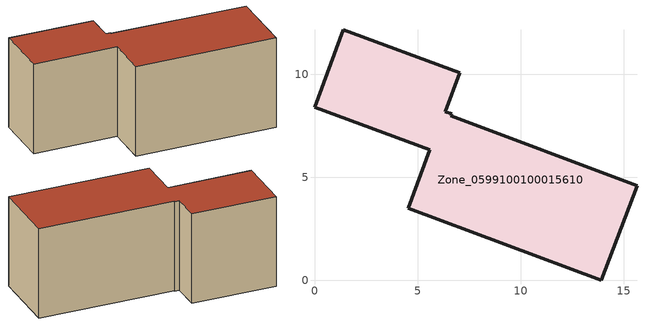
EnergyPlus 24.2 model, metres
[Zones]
Zone_0599100100015610
 floor ground (C_G): 15.65,4.59 13.93,0 4.56,3.5 5.6,6.33 0,8.39 1.41,12.16 7.04,10.06 6.35,8.19 6.65,8.08 6.62,7.99 z0
 wall outside (C_F): 13.93,0 15.65,4.59 6.62,7.99 6.65,8.08 6.35,8.19 7.04,10.06 1.41,12.16 0,8.39 5.6,6.33 4.56,3.5 13.93,0 z0:6.59
 roof outside (C_R): 6.65,8.08 6.35,8.19 7.04,10.06 1.41,12.16 0,8.39 5.6,6.33 4.56,3.5 13.93,0 15.65,4.59 6.62,7.99 z6.59
[BUILDING]
Pand.0599100100015610: North Axis=0; Terrain=City; Loads Convergence Tolerance Value=0.04; Temperature Convergence Tolerance Value=0.4; Solar Distribution=FullExterior; Maximum Number of Warmup Days=25; Minimum Number of Warmup Days=1
[Site:Location]
Rotterdam.The.Hague.AP_ZH_NLD Design_Conditions: Latitude=51.96; Longitude=4.45; Time Zone=1; Elevation=-4.5
[SITE:GROUNDTEMPERATURE:BUILDINGSURFACE]
18, 18, 18, 18, 18, 18, 18, 18, 18, 18, 18, 18
[MATERIAL] Thermal Absorptance=0.9; Solar Absorptance=0.7; Visible Absorptance=0.7
Name | Roughness | Thickness | Conductivity | Density | Specific Heat
G.D.2015-2018 | MediumSmooth | 0.15 | 0.0428571 | 540 | 1210
F.D.2015-2018 | Rough | 0.3 | 0.0666667 | 1920 | 840
R.D.2015-2018 | MediumRough | 0.2 | 0.0333333 | 1500 | 1000
[CONSTRUCTION]
C_G: G.D.2015-2018
C_F: F.D.2015-2018
C_R: R.D.2015-2018
[ZONE]
Zone_0599100100015610: Type=1; Multiplier=1; Ceiling Height=Autocalculate; Volume=Autocalculate; Floor Area=autocalculate; Part of Total Floor Area=Yes
[ZONEINFILTRATION:DESIGNFLOWRATE]
Infil_Zone_0599100100015610: Zone or ZoneList or Space or SpaceList=Zone_0599100100015610; Schedule=AlwaysOn; Design Flow Rate Calculation Method=Flow/Area; Flow Rate per Floor Area=0.0021; Constant Term Coefficient=1; Temperature Term Coefficient=0; Velocity Term Coefficient=0; Velocity Squared Term Coefficient=0
[HVACTEMPLATE:ZONE:IDEALLOADSAIRSYSTEM]
Zone_0599100100015610: Maximum Heating Supply Air Temperature=50; Minimum Cooling Supply Air Temperature=13; Maximum Heating Supply Air Humidity Ratio=0.0156; Minimum Cooling Supply Air Humidity Ratio=0.0077; Heating Limit=NoLimit; Cooling Limit=NoLimit; Dehumidification Control Type=ConstantSensibleHeatRatio; Cooling Sensible Heat Ratio=0.7; Dehumidification Setpoint=60; Humidification Control Type=None; Humidification Setpoint=30; Outdoor Air Method=None; Outdoor Air Flow Rate per Person=0.00944; Outdoor Air Flow Rate per Zone Floor Area=0; Outdoor Air Flow Rate per Zone=0; Demand Controlled Ventilation Type=None; Outdoor Air Economizer Type=NoEconomizer; Heat Recovery Type=None; Sensible Heat Recovery Effectiveness=0.7; Latent Heat Recovery Effectiveness=0.65
[ZONECONTROL:THERMOSTAT]
ThermostatControl_Zone_0599100100015610: Zone or ZoneList=Zone_0599100100015610; Control Type Schedule=DualSetpointControlType; Control 1=Thermostat_Zone_0599100100015610; Temperature Difference Between Cutout And Setpoint=0
[THERMOSTATSETPOINT:DUALSETPOINT]
Thermostat_Zone_0599100100015610: Heating Setpoint Temperature Schedule=HeatingSetpoint_Zone_0599100100015610; Cooling Setpoint Temperature Schedule=CoolingSetpoint_Zone_0599100100015610
[SCHEDULE:COMPACT]
HeatingSetpoint_Zone_0599100100015610: Through: 12/31, For: AllDays, Until: 24:00, 21
CoolingSetpoint_Zone_0599100100015610: Through: 12/31, For: AllDays, Until: 24:00, 24
DualSetpointControlType: Through: 12/31, For: AllDays, Until: 24:00, 4
AlwaysOn: Through: 12/31, For: AllDays, Until: 24:00, 1
